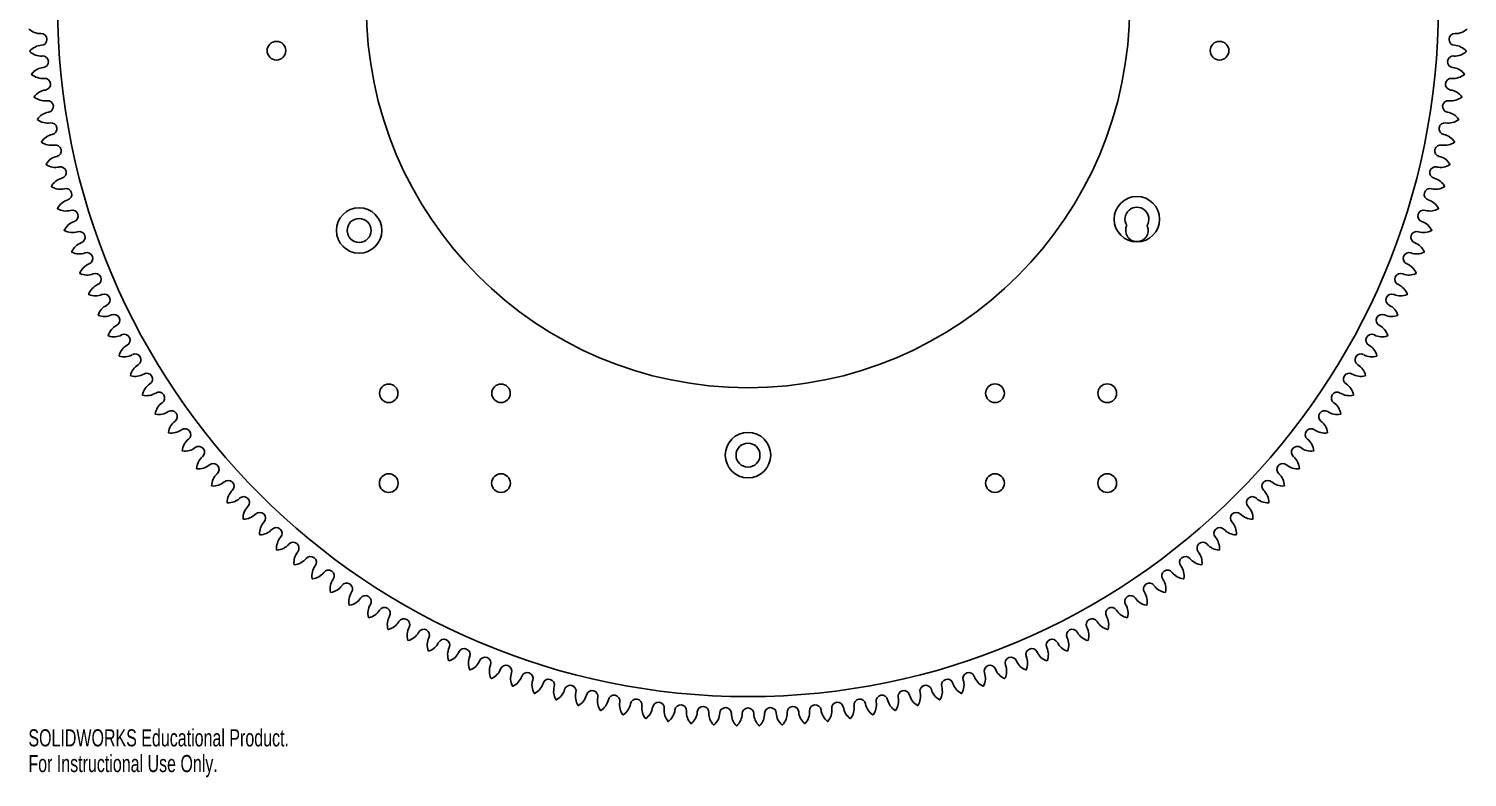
# Model space of a CAD drawing. Header units: inches. Extents: x -8 to 8, y -8.6 to 8.
# Drawn here: x -8.01 to 8.01, y -8.58 to -0.26 of the extents above; entities that cross this region are included whole.
import ezdxf

# ---------------------------------------------------------------- set-up
doc = ezdxf.new("R2010")
doc.units = ezdxf.units.IN
doc.header["$MEASUREMENT"] = 0
doc.styles.add('SLDTEXTSTYLE0', font='TXT', dxfattribs={"width": 0.7})

msp = doc.modelspace()

# ---------------------------------------------------------------- linework, layer by layer
at = {"color": 7, "linetype": 'Continuous', "lineweight": 25, "flags": 128}
for points in [[(-7.996, -0.51), (-7.996, -0.51), (-7.996, -0.509), (-7.996, -0.509), (-7.996, -0.508), (-7.996, -0.508), (-7.996, -0.507), (-7.996, -0.507), (-7.996, -0.506)], [(7.996, -0.506), (7.996, -0.507), (7.996, -0.507), (7.996, -0.508), (7.996, -0.508), (7.996, -0.509), (7.996, -0.509), (7.996, -0.51), (7.996, -0.51)], [(-7.975, -0.764), (-7.975, -0.763), (-7.976, -0.763), (-7.976, -0.762), (-7.976, -0.762), (-7.976, -0.761), (-7.976, -0.761), (-7.976, -0.76), (-7.976, -0.759)], [(7.976, -0.759), (7.976, -0.76), (7.976, -0.761), (7.976, -0.761), (7.976, -0.762), (7.976, -0.762), (7.976, -0.763), (7.975, -0.763), (7.975, -0.764)], [(-7.947, -1.016), (-7.947, -1.016), (-7.947, -1.015), (-7.947, -1.015), (-7.947, -1.014), (-7.948, -1.014), (-7.948, -1.013), (-7.948, -1.013), (-7.948, -1.012)], [(7.948, -1.012), (7.948, -1.013), (7.948, -1.013), (7.948, -1.014), (7.947, -1.014), (7.947, -1.015), (7.947, -1.015), (7.947, -1.016), (7.947, -1.016)], [(-7.911, -1.268), (-7.911, -1.267), (-7.911, -1.267), (-7.911, -1.266), (-7.911, -1.266), (-7.911, -1.265), (-7.911, -1.265), (-7.912, -1.264), (-7.912, -1.264)], [(7.912, -1.264), (7.912, -1.264), (7.911, -1.265), (7.911, -1.265), (7.911, -1.266), (7.911, -1.266), (7.911, -1.267), (7.911, -1.267), (7.911, -1.268)], [(-7.867, -1.518), (-7.867, -1.518), (-7.867, -1.517), (-7.867, -1.517), (-7.867, -1.516), (-7.867, -1.516), (-7.867, -1.515), (-7.867, -1.515), (-7.868, -1.514)], [(7.868, -1.514), (7.867, -1.515), (7.867, -1.515), (7.867, -1.516), (7.867, -1.516), (7.867, -1.517), (7.867, -1.517), (7.867, -1.518), (7.867, -1.518)], [(-7.815, -1.767), (-7.815, -1.767), (-7.815, -1.766), (-7.815, -1.766), (-7.815, -1.765), (-7.815, -1.765), (-7.815, -1.764), (-7.815, -1.764), (-7.816, -1.763)], [(7.816, -1.763), (7.815, -1.764), (7.815, -1.764), (7.815, -1.765), (7.815, -1.765), (7.815, -1.766), (7.815, -1.766), (7.815, -1.767), (7.815, -1.767)], [(-7.755, -2.014), (-7.755, -2.014), (-7.755, -2.013), (-7.755, -2.013), (-7.755, -2.012), (-7.755, -2.012), (-7.755, -2.011), (-7.756, -2.011), (-7.756, -2.01)], [(7.756, -2.01), (7.756, -2.011), (7.755, -2.011), (7.755, -2.012), (7.755, -2.012), (7.755, -2.013), (7.755, -2.013), (7.755, -2.014), (7.755, -2.014)], [(-7.687, -2.259), (-7.687, -2.259), (-7.687, -2.258), (-7.687, -2.258), (-7.687, -2.257), (-7.688, -2.257), (-7.688, -2.256), (-7.688, -2.256), (-7.688, -2.255)], [(7.688, -2.255), (7.688, -2.256), (7.688, -2.256), (7.688, -2.257), (7.687, -2.257), (7.687, -2.258), (7.687, -2.258), (7.687, -2.259), (7.687, -2.259)], [(-7.611, -2.502), (-7.611, -2.502), (-7.612, -2.501), (-7.612, -2.5), (-7.612, -2.5), (-7.612, -2.499), (-7.612, -2.499), (-7.612, -2.498), (-7.613, -2.498)], [(7.613, -2.498), (7.612, -2.498), (7.612, -2.499), (7.612, -2.499), (7.612, -2.5), (7.612, -2.5), (7.612, -2.501), (7.611, -2.502), (7.611, -2.502)], [(-7.528, -2.742), (-7.528, -2.742), (-7.528, -2.741), (-7.529, -2.741), (-7.529, -2.74), (-7.529, -2.74), (-7.529, -2.739), (-7.529, -2.739), (-7.529, -2.738)], [(7.529, -2.738), (7.529, -2.739), (7.529, -2.739), (7.529, -2.74), (7.529, -2.74), (7.529, -2.741), (7.528, -2.741), (7.528, -2.742), (7.528, -2.742)], [(-7.437, -2.98), (-7.437, -2.979), (-7.438, -2.979), (-7.438, -2.978), (-7.438, -2.978), (-7.438, -2.977), (-7.438, -2.977), (-7.439, -2.976), (-7.439, -2.976)], [(7.439, -2.976), (7.439, -2.976), (7.438, -2.977), (7.438, -2.977), (7.438, -2.978), (7.438, -2.978), (7.438, -2.979), (7.437, -2.979), (7.437, -2.98)], [(-7.339, -3.214), (-7.339, -3.214), (-7.339, -3.213), (-7.34, -3.213), (-7.34, -3.212), (-7.34, -3.212), (-7.34, -3.211), (-7.34, -3.211), (-7.341, -3.21)], [(7.341, -3.21), (7.34, -3.211), (7.34, -3.211), (7.34, -3.212), (7.34, -3.212), (7.34, -3.213), (7.339, -3.213), (7.339, -3.214), (7.339, -3.214)], [(-7.233, -3.445), (-7.233, -3.445), (-7.234, -3.444), (-7.234, -3.444), (-7.234, -3.443), (-7.234, -3.443), (-7.235, -3.443), (-7.235, -3.442), (-7.235, -3.442)], [(7.235, -3.442), (7.235, -3.442), (7.235, -3.443), (7.234, -3.443), (7.234, -3.443), (7.234, -3.444), (7.234, -3.444), (7.233, -3.445), (7.233, -3.445)], [(-7.12, -3.673), (-7.121, -3.673), (-7.121, -3.672), (-7.121, -3.672), (-7.121, -3.671), (-7.122, -3.671), (-7.122, -3.67), (-7.122, -3.67), (-7.122, -3.669)], [(7.122, -3.669), (7.122, -3.67), (7.122, -3.67), (7.122, -3.671), (7.121, -3.671), (7.121, -3.672), (7.121, -3.672), (7.121, -3.673), (7.12, -3.673)], [(-7, -3.897), (-7, -3.897), (-7.001, -3.896), (-7.001, -3.896), (-7.001, -3.895), (-7.001, -3.895), (-7.002, -3.894), (-7.002, -3.894), (-7.002, -3.893)], [(7.002, -3.893), (7.002, -3.894), (7.002, -3.894), (7.001, -3.895), (7.001, -3.895), (7.001, -3.896), (7.001, -3.896), (7, -3.897), (7, -3.897)], [(-6.873, -4.117), (-6.873, -4.117), (-6.874, -4.116), (-6.874, -4.116), (-6.874, -4.116), (-6.874, -4.115), (-6.875, -4.115), (-6.875, -4.114), (-6.875, -4.114)], [(6.875, -4.114), (6.875, -4.114), (6.875, -4.115), (6.874, -4.115), (6.874, -4.116), (6.874, -4.116), (6.874, -4.116), (6.873, -4.117), (6.873, -4.117)], [(-6.739, -4.333), (-6.739, -4.333), (-6.739, -4.332), (-6.74, -4.332), (-6.74, -4.332), (-6.74, -4.331), (-6.741, -4.331), (-6.741, -4.33), (-6.741, -4.33)], [(6.741, -4.33), (6.741, -4.33), (6.741, -4.331), (6.74, -4.331), (6.74, -4.332), (6.74, -4.332), (6.739, -4.332), (6.739, -4.333), (6.739, -4.333)], [(-6.598, -4.545), (-6.598, -4.545), (-6.599, -4.544), (-6.599, -4.544), (-6.599, -4.543), (-6.6, -4.543), (-6.6, -4.542), (-6.6, -4.542), (-6.6, -4.541)], [(6.6, -4.541), (6.6, -4.542), (6.6, -4.542), (6.6, -4.543), (6.599, -4.543), (6.599, -4.544), (6.599, -4.544), (6.598, -4.545), (6.598, -4.545)], [(-6.45, -4.752), (-6.451, -4.752), (-6.451, -4.751), (-6.451, -4.751), (-6.452, -4.75), (-6.452, -4.75), (-6.452, -4.749), (-6.453, -4.749), (-6.453, -4.749)], [(6.453, -4.749), (6.453, -4.749), (6.452, -4.749), (6.452, -4.75), (6.452, -4.75), (6.451, -4.751), (6.451, -4.751), (6.451, -4.752), (6.45, -4.752)], [(-6.296, -4.954), (-6.297, -4.954), (-6.297, -4.953), (-6.297, -4.953), (-6.298, -4.953), (-6.298, -4.952), (-6.298, -4.952), (-6.299, -4.951), (-6.299, -4.951)], [(6.299, -4.951), (6.299, -4.951), (6.298, -4.952), (6.298, -4.952), (6.298, -4.953), (6.297, -4.953), (6.297, -4.953), (6.297, -4.954), (6.296, -4.954)], [(-6.136, -5.152), (-6.136, -5.151), (-6.137, -5.151), (-6.137, -5.15), (-6.137, -5.15), (-6.138, -5.15), (-6.138, -5.149), (-6.139, -5.149), (-6.139, -5.148)], [(6.139, -5.148), (6.139, -5.149), (6.138, -5.149), (6.138, -5.15), (6.137, -5.15), (6.137, -5.15), (6.137, -5.151), (6.136, -5.151), (6.136, -5.152)], [(-5.97, -5.344), (-5.97, -5.343), (-5.97, -5.343), (-5.971, -5.342), (-5.971, -5.342), (-5.971, -5.342), (-5.972, -5.341), (-5.972, -5.341), (-5.972, -5.341)], [(5.972, -5.341), (5.972, -5.341), (5.972, -5.341), (5.971, -5.342), (5.971, -5.342), (5.971, -5.342), (5.97, -5.343), (5.97, -5.343), (5.97, -5.344)], [(-5.797, -5.53), (-5.797, -5.53), (-5.798, -5.53), (-5.798, -5.529), (-5.798, -5.529), (-5.799, -5.528), (-5.799, -5.528), (-5.8, -5.528), (-5.8, -5.527)], [(5.8, -5.527), (5.8, -5.528), (5.799, -5.528), (5.799, -5.528), (5.798, -5.529), (5.798, -5.529), (5.798, -5.53), (5.797, -5.53), (5.797, -5.53)], [(-5.619, -5.712), (-5.619, -5.711), (-5.619, -5.711), (-5.62, -5.71), (-5.62, -5.71), (-5.621, -5.71), (-5.621, -5.709), (-5.621, -5.709), (-5.622, -5.709)], [(5.622, -5.709), (5.621, -5.709), (5.621, -5.709), (5.621, -5.71), (5.62, -5.71), (5.62, -5.71), (5.619, -5.711), (5.619, -5.711), (5.619, -5.712)], [(-5.435, -5.887), (-5.435, -5.887), (-5.435, -5.886), (-5.436, -5.886), (-5.436, -5.885), (-5.437, -5.885), (-5.437, -5.885), (-5.437, -5.884), (-5.438, -5.884)], [(5.438, -5.884), (5.437, -5.884), (5.437, -5.885), (5.437, -5.885), (5.436, -5.885), (5.436, -5.886), (5.435, -5.886), (5.435, -5.887), (5.435, -5.887)], [(-5.245, -6.056), (-5.245, -6.056), (-5.246, -6.056), (-5.246, -6.055), (-5.247, -6.055), (-5.247, -6.055), (-5.247, -6.054), (-5.248, -6.054), (-5.248, -6.054)], [(5.248, -6.054), (5.248, -6.054), (5.247, -6.054), (5.247, -6.055), (5.247, -6.055), (5.246, -6.055), (5.246, -6.056), (5.245, -6.056), (5.245, -6.056)], [(-5.05, -6.22), (-5.051, -6.219), (-5.051, -6.219), (-5.052, -6.219), (-5.052, -6.218), (-5.052, -6.218), (-5.053, -6.218), (-5.053, -6.217), (-5.054, -6.217)], [(5.054, -6.217), (5.053, -6.217), (5.053, -6.218), (5.052, -6.218), (5.052, -6.218), (5.052, -6.219), (5.051, -6.219), (5.051, -6.219), (5.05, -6.22)], [(-4.85, -6.377), (-4.851, -6.377), (-4.851, -6.376), (-4.852, -6.376), (-4.852, -6.376), (-4.853, -6.375), (-4.853, -6.375), (-4.853, -6.375), (-4.854, -6.374)], [(4.854, -6.374), (4.853, -6.375), (4.853, -6.375), (4.853, -6.375), (4.852, -6.376), (4.852, -6.376), (4.851, -6.376), (4.851, -6.377), (4.85, -6.377)], [(-4.646, -6.528), (-4.646, -6.527), (-4.646, -6.527), (-4.647, -6.527), (-4.647, -6.526), (-4.648, -6.526), (-4.648, -6.526), (-4.649, -6.525), (-4.649, -6.525)], [(4.649, -6.525), (4.649, -6.525), (4.648, -6.526), (4.648, -6.526), (4.647, -6.526), (4.647, -6.527), (4.646, -6.527), (4.646, -6.527), (4.646, -6.528)], [(-4.436, -6.672), (-4.437, -6.671), (-4.437, -6.671), (-4.438, -6.671), (-4.438, -6.67), (-4.438, -6.67), (-4.439, -6.67), (-4.439, -6.67), (-4.44, -6.669)], [(4.44, -6.669), (4.439, -6.67), (4.439, -6.67), (4.438, -6.67), (4.438, -6.67), (4.438, -6.671), (4.437, -6.671), (4.437, -6.671), (4.436, -6.672)], [(-4.222, -6.809), (-4.223, -6.809), (-4.223, -6.808), (-4.224, -6.808), (-4.224, -6.808), (-4.225, -6.808), (-4.225, -6.807), (-4.225, -6.807), (-4.226, -6.807)], [(4.226, -6.807), (4.225, -6.807), (4.225, -6.807), (4.225, -6.808), (4.224, -6.808), (4.224, -6.808), (4.223, -6.808), (4.223, -6.809), (4.222, -6.809)], [(-4.004, -6.94), (-4.005, -6.939), (-4.005, -6.939), (-4.005, -6.939), (-4.006, -6.939), (-4.006, -6.938), (-4.007, -6.938), (-4.007, -6.938), (-4.008, -6.937)], [(4.008, -6.937), (4.007, -6.938), (4.007, -6.938), (4.006, -6.938), (4.006, -6.939), (4.005, -6.939), (4.005, -6.939), (4.005, -6.939), (4.004, -6.94)], [(-3.782, -7.063), (-3.782, -7.063), (-3.783, -7.063), (-3.783, -7.062), (-3.784, -7.062), (-3.784, -7.062), (-3.785, -7.062), (-3.785, -7.061), (-3.786, -7.061)], [(-3.556, -7.18), (-3.556, -7.179), (-3.557, -7.179), (-3.557, -7.179), (-3.558, -7.179), (-3.558, -7.178), (-3.559, -7.178), (-3.559, -7.178), (-3.56, -7.178)], [(3.56, -7.178), (3.559, -7.178), (3.559, -7.178), (3.558, -7.178), (3.558, -7.179), (3.557, -7.179), (3.557, -7.179), (3.556, -7.179), (3.556, -7.18)], [(3.786, -7.061), (3.785, -7.061), (3.785, -7.062), (3.784, -7.062), (3.784, -7.062), (3.783, -7.062), (3.783, -7.063), (3.782, -7.063), (3.782, -7.063)], [(-3.326, -7.289), (-3.327, -7.289), (-3.327, -7.288), (-3.328, -7.288), (-3.328, -7.288), (-3.329, -7.288), (-3.329, -7.287), (-3.33, -7.287), (-3.33, -7.287)], [(3.33, -7.287), (3.33, -7.287), (3.329, -7.287), (3.329, -7.288), (3.328, -7.288), (3.328, -7.288), (3.327, -7.288), (3.327, -7.289), (3.326, -7.289)], [(-3.093, -7.391), (-3.094, -7.39), (-3.094, -7.39), (-3.095, -7.39), (-3.095, -7.39), (-3.096, -7.39), (-3.096, -7.389), (-3.097, -7.389), (-3.097, -7.389)], [(-2.857, -7.485), (-2.858, -7.485), (-2.858, -7.485), (-2.859, -7.484), (-2.859, -7.484), (-2.86, -7.484), (-2.86, -7.484), (-2.861, -7.484), (-2.861, -7.484)], [(2.861, -7.484), (2.861, -7.484), (2.86, -7.484), (2.86, -7.484), (2.859, -7.484), (2.859, -7.484), (2.858, -7.485), (2.858, -7.485), (2.857, -7.485)], [(3.097, -7.389), (3.097, -7.389), (3.096, -7.389), (3.096, -7.39), (3.095, -7.39), (3.095, -7.39), (3.094, -7.39), (3.094, -7.39), (3.093, -7.391)], [(-2.618, -7.572), (-2.619, -7.572), (-2.619, -7.572), (-2.62, -7.571), (-2.62, -7.571), (-2.621, -7.571), (-2.621, -7.571), (-2.622, -7.571), (-2.622, -7.571)], [(-2.377, -7.651), (-2.377, -7.651), (-2.378, -7.651), (-2.378, -7.651), (-2.379, -7.651), (-2.379, -7.65), (-2.38, -7.65), (-2.38, -7.65), (-2.381, -7.65)], [(2.381, -7.65), (2.38, -7.65), (2.38, -7.65), (2.379, -7.65), (2.379, -7.651), (2.378, -7.651), (2.378, -7.651), (2.377, -7.651), (2.377, -7.651)], [(2.622, -7.571), (2.622, -7.571), (2.621, -7.571), (2.621, -7.571), (2.62, -7.571), (2.62, -7.571), (2.619, -7.572), (2.619, -7.572), (2.618, -7.572)], [(-2.133, -7.723), (-2.133, -7.723), (-2.134, -7.722), (-2.134, -7.722), (-2.135, -7.722), (-2.135, -7.722), (-2.136, -7.722), (-2.137, -7.722), (-2.137, -7.722)], [(-1.887, -7.787), (-1.887, -7.786), (-1.888, -7.786), (-1.888, -7.786), (-1.889, -7.786), (-1.889, -7.786), (-1.89, -7.786), (-1.89, -7.786), (-1.891, -7.786)], [(-1.639, -7.843), (-1.639, -7.842), (-1.64, -7.842), (-1.64, -7.842), (-1.641, -7.842), (-1.641, -7.842), (-1.642, -7.842), (-1.642, -7.842), (-1.643, -7.842)], [(1.643, -7.842), (1.642, -7.842), (1.642, -7.842), (1.641, -7.842), (1.641, -7.842), (1.64, -7.842), (1.64, -7.842), (1.639, -7.842), (1.639, -7.843)], [(1.891, -7.786), (1.89, -7.786), (1.89, -7.786), (1.889, -7.786), (1.889, -7.786), (1.888, -7.786), (1.888, -7.786), (1.887, -7.786), (1.887, -7.787)], [(2.137, -7.722), (2.137, -7.722), (2.136, -7.722), (2.135, -7.722), (2.135, -7.722), (2.134, -7.722), (2.134, -7.722), (2.133, -7.723), (2.133, -7.723)], [(-1.389, -7.891), (-1.39, -7.89), (-1.39, -7.89), (-1.391, -7.89), (-1.391, -7.89), (-1.392, -7.89), (-1.392, -7.89), (-1.393, -7.89), (-1.393, -7.89)], [(-1.138, -7.931), (-1.139, -7.931), (-1.139, -7.931), (-1.14, -7.93), (-1.14, -7.93), (-1.141, -7.93), (-1.141, -7.93), (-1.142, -7.93), (-1.142, -7.93)], [(-0.886, -7.963), (-0.886, -7.963), (-0.887, -7.963), (-0.887, -7.963), (-0.888, -7.963), (-0.889, -7.962), (-0.889, -7.962), (-0.89, -7.962), (-0.89, -7.962)], [(-0.633, -7.987), (-0.633, -7.987), (-0.634, -7.987), (-0.634, -7.987), (-0.635, -7.987), (-0.635, -7.987), (-0.636, -7.987), (-0.637, -7.987), (-0.637, -7.987)], [(-0.379, -8.003), (-0.38, -8.003), (-0.38, -8.003), (-0.381, -8.003), (-0.381, -8.003), (-0.382, -8.003), (-0.382, -8.003), (-0.383, -8.003), (-0.383, -8.003)], [(0.383, -8.003), (0.383, -8.003), (0.382, -8.003), (0.382, -8.003), (0.381, -8.003), (0.381, -8.003), (0.38, -8.003), (0.38, -8.003), (0.379, -8.003)], [(0.637, -7.987), (0.637, -7.987), (0.636, -7.987), (0.635, -7.987), (0.635, -7.987), (0.634, -7.987), (0.634, -7.987), (0.633, -7.987), (0.633, -7.987)], [(0.89, -7.962), (0.89, -7.962), (0.889, -7.962), (0.889, -7.962), (0.888, -7.963), (0.887, -7.963), (0.887, -7.963), (0.886, -7.963), (0.886, -7.963)], [(1.142, -7.93), (1.142, -7.93), (1.141, -7.93), (1.141, -7.93), (1.14, -7.93), (1.14, -7.93), (1.139, -7.931), (1.139, -7.931), (1.138, -7.931)], [(1.393, -7.89), (1.393, -7.89), (1.392, -7.89), (1.392, -7.89), (1.391, -7.89), (1.391, -7.89), (1.39, -7.89), (1.39, -7.89), (1.389, -7.891)], [(-0.125, -8.011), (-0.126, -8.011), (-0.126, -8.011), (-0.127, -8.011), (-0.127, -8.011), (-0.128, -8.011), (-0.128, -8.011), (-0.129, -8.011), (-0.129, -8.011)], [(0.129, -8.011), (0.129, -8.011), (0.128, -8.011), (0.128, -8.011), (0.127, -8.011), (0.127, -8.011), (0.126, -8.011), (0.126, -8.011), (0.125, -8.011)]]:
    msp.add_lwpolyline(points, dxfattribs=at)
at = {"color": 7, "linetype": 'Continuous', "lineweight": 25}
for centre, radius in [((0, 0), 7.687), ((0, 0), 4.25), ((-5.25, -0.5), 0.104), ((5.25, -0.5), 0.104), ((4.33, -2.375), 0.253), ((-4.33, -2.5), 0.253), ((-4.33, -2.5), 0.133), ((-4, -4.312), 0.103), ((-2.75, -4.312), 0.103), ((2.75, -4.312), 0.104), ((4, -4.312), 0.104), ((0, -5), 0.253), ((0, -5), 0.133), ((-4, -5.312), 0.104), ((-2.75, -5.312), 0.104), ((2.75, -5.312), 0.104), ((4, -5.312), 0.104)]:
    msp.add_circle(centre, radius, dxfattribs=at)
for centre, radius, start, end in [((-7.878, -0.125), 0.185, 225.2273, 271.8182), ((-7.87, -0.375), 0.065, 273.6364, 91.8182), ((7.87, -0.375), 0.065, 88.1818, 266.3636), ((7.878, -0.125), 0.185, 268.1818, 314.7727), ((-7.854, -0.624), 0.185, 93.6364, 140.2272), ((7.854, -0.624), 0.185, 39.7728, 86.3636), ((-7.87, -0.375), 0.185, 227.0455, 273.6364), ((-7.854, -0.624), 0.065, 275.4545, 93.6364), ((7.854, -0.624), 0.065, 86.3636, 264.5455), ((7.87, -0.375), 0.185, 266.3636, 312.9545), ((-7.83, -0.873), 0.185, 95.4545, 142.0454), ((-7.854, -0.624), 0.185, 228.8637, 275.4545), ((7.854, -0.624), 0.185, 264.5455, 311.1363), ((7.83, -0.873), 0.185, 37.9546, 84.5455), ((-7.798, -1.121), 0.185, 97.2727, 143.8636), ((-7.83, -0.873), 0.065, 277.2727, 95.4545), ((7.83, -0.873), 0.065, 84.5455, 262.7273), ((7.798, -1.121), 0.185, 36.1364, 82.7273), ((-7.83, -0.873), 0.185, 230.6819, 277.2727), ((-7.798, -1.121), 0.065, 279.0909, 97.2727), ((7.798, -1.121), 0.065, 82.7273, 260.9091), ((7.83, -0.873), 0.185, 262.7273, 309.3181), ((-7.759, -1.368), 0.185, 99.0909, 145.6818), ((-7.798, -1.121), 0.185, 232.5, 279.0909), ((7.798, -1.121), 0.185, 260.9091, 307.5), ((7.759, -1.368), 0.185, 34.3182, 80.9091), ((-7.711, -1.614), 0.185, 100.9091, 147.5), ((-7.759, -1.368), 0.065, 280.9091, 99.0909), ((7.759, -1.368), 0.065, 80.9091, 259.0909), ((7.711, -1.614), 0.185, 32.5, 79.0909), ((-7.759, -1.368), 0.185, 234.3182, 280.9091), ((-7.711, -1.614), 0.065, 282.7273, 100.9091), ((7.711, -1.614), 0.065, 79.0909, 257.2727), ((7.759, -1.368), 0.185, 259.0909, 305.6818), ((-7.656, -1.857), 0.185, 102.7273, 149.3181), ((7.656, -1.857), 0.185, 30.6819, 77.2727), ((-7.711, -1.614), 0.185, 236.1364, 282.7273), ((-7.594, -2.099), 0.185, 104.5455, 151.1363), ((-7.656, -1.857), 0.065, 284.5455, 102.7273), ((7.656, -1.857), 0.065, 77.2727, 255.4545), ((7.594, -2.099), 0.185, 28.8637, 75.4545), ((7.711, -1.614), 0.185, 257.2727, 303.8636), ((-7.656, -1.857), 0.185, 237.9546, 284.5455), ((-7.594, -2.099), 0.065, 286.3636, 104.5455), ((7.594, -2.099), 0.065, 75.4545, 253.6364), ((7.656, -1.857), 0.185, 255.4545, 302.0454), ((-7.523, -2.339), 0.185, 106.3636, 152.9545), ((4.33, -2.375), 0.133, 327.8593, 212.1407), ((7.523, -2.339), 0.185, 27.0455, 73.6364), ((-7.594, -2.099), 0.185, 239.7728, 286.3636), ((-7.445, -2.577), 0.185, 108.1818, 154.7727), ((-7.523, -2.339), 0.065, 288.1818, 106.3636), ((7.523, -2.339), 0.065, 73.6364, 251.8182), ((7.445, -2.577), 0.185, 25.2273, 71.8182), ((7.594, -2.099), 0.185, 253.6364, 300.2272), ((-7.523, -2.339), 0.185, 241.5909, 288.1818), ((-7.445, -2.577), 0.065, 290, 108.1818), ((7.445, -2.577), 0.065, 71.8182, 250), ((7.523, -2.339), 0.185, 251.8182, 298.4091), ((-7.36, -2.812), 0.185, 110, 156.5909), ((7.36, -2.812), 0.185, 23.4091, 70), ((-7.445, -2.577), 0.185, 243.4091, 290), ((-7.267, -3.044), 0.185, 111.8182, 158.4091), ((-7.36, -2.812), 0.065, 291.8182, 110), ((7.36, -2.812), 0.065, 70, 248.1818), ((7.267, -3.044), 0.185, 21.5909, 68.1818), ((7.445, -2.577), 0.185, 250, 296.5909), ((-7.36, -2.812), 0.185, 245.2273, 291.8182), ((-7.267, -3.044), 0.065, 293.6364, 111.8182), ((7.267, -3.044), 0.065, 68.1818, 246.3636), ((7.36, -2.812), 0.185, 248.1818, 294.7727), ((-7.167, -3.273), 0.185, 113.6364, 160.2272), ((7.167, -3.273), 0.185, 19.7728, 66.3636), ((-7.267, -3.044), 0.185, 247.0455, 293.6364), ((-7.059, -3.499), 0.185, 115.4545, 162.0454), ((-7.167, -3.273), 0.065, 295.4545, 113.6364), ((7.167, -3.273), 0.065, 66.3636, 244.5455), ((7.059, -3.499), 0.185, 17.9546, 64.5455), ((7.267, -3.044), 0.185, 246.3636, 292.9545), ((-7.167, -3.273), 0.185, 248.8637, 295.4545), ((-7.059, -3.499), 0.065, 297.2727, 115.4545), ((7.059, -3.499), 0.065, 64.5455, 242.7273), ((7.167, -3.273), 0.185, 244.5455, 291.1363), ((-6.945, -3.721), 0.185, 117.2727, 163.8636), ((-7.059, -3.499), 0.185, 250.6819, 297.2727), ((-6.945, -3.721), 0.065, 299.0909, 117.2727), ((6.945, -3.721), 0.065, 62.7273, 240.9091), ((7.059, -3.499), 0.185, 242.7273, 289.3181), ((6.945, -3.721), 0.185, 16.1364, 62.7273), ((-6.823, -3.939), 0.185, 119.0909, 165.6818), ((6.823, -3.939), 0.185, 14.3182, 60.9091), ((-6.945, -3.721), 0.185, 252.5, 299.0909), ((-6.695, -4.154), 0.185, 120.9091, 167.5), ((-6.823, -3.939), 0.065, 300.9091, 119.0909), ((6.823, -3.939), 0.065, 60.9091, 239.0909), ((6.695, -4.154), 0.185, 12.5, 59.0909), ((6.945, -3.721), 0.185, 240.9091, 287.5), ((-6.823, -3.939), 0.185, 254.3182, 300.9091), ((-6.695, -4.154), 0.065, 302.7273, 120.9091), ((6.695, -4.154), 0.065, 59.0909, 237.2727), ((6.823, -3.939), 0.185, 239.0909, 285.6818), ((-6.559, -4.364), 0.185, 122.7273, 169.3181), ((-6.695, -4.154), 0.185, 256.1364, 302.7273), ((-6.559, -4.364), 0.065, 304.5455, 122.7273), ((6.559, -4.364), 0.065, 57.2727, 235.4545), ((6.695, -4.154), 0.185, 237.2727, 283.8636), ((6.559, -4.364), 0.185, 10.6819, 57.2727), ((-6.418, -4.57), 0.185, 124.5455, 171.1363), ((6.418, -4.57), 0.185, 8.8637, 55.4545), ((-6.559, -4.364), 0.185, 257.9546, 304.5455), ((-6.418, -4.57), 0.065, 306.3636, 124.5455), ((-6.269, -4.771), 0.185, 126.3636, 172.9545), ((6.418, -4.57), 0.065, 55.4545, 233.6364), ((6.269, -4.771), 0.185, 7.0455, 53.6364), ((6.559, -4.364), 0.185, 235.4545, 282.0454), ((-6.418, -4.57), 0.185, 259.7728, 306.3636), ((-6.269, -4.771), 0.065, 308.1818, 126.3636), ((6.269, -4.771), 0.065, 53.6364, 231.8182), ((6.418, -4.57), 0.185, 233.6364, 280.2272), ((-6.115, -4.968), 0.185, 128.1818, 174.7727), ((-6.269, -4.771), 0.185, 261.5909, 308.1818), ((-6.115, -4.968), 0.065, 310, 128.1818), ((6.115, -4.968), 0.065, 51.8182, 230), ((6.269, -4.771), 0.185, 231.8182, 278.4091), ((6.115, -4.968), 0.185, 5.2273, 51.8182), ((-5.954, -5.159), 0.185, 130, 176.5909), ((-6.115, -4.968), 0.185, 263.4091, 310), ((-5.954, -5.159), 0.065, 311.8182, 130), ((5.954, -5.159), 0.065, 50, 228.1818), ((6.115, -4.968), 0.185, 230, 276.5909), ((5.954, -5.159), 0.185, 3.4091, 50), ((-5.787, -5.346), 0.185, 131.8182, 178.4091), ((-5.787, -5.346), 0.065, 313.6364, 131.8182), ((5.787, -5.346), 0.065, 48.1818, 226.3636), ((5.787, -5.346), 0.185, 1.5909, 48.1818), ((-5.954, -5.159), 0.185, 265.2273, 311.8182), ((-5.615, -5.527), 0.185, 133.6364, 180.2272), ((5.615, -5.527), 0.185, 359.7728, 46.3636), ((5.954, -5.159), 0.185, 228.1818, 274.7727), ((-5.787, -5.346), 0.185, 267.0455, 313.6364), ((-5.615, -5.527), 0.065, 315.4545, 133.6364), ((-5.437, -5.702), 0.185, 135.4545, 182.0454), ((5.615, -5.527), 0.065, 46.3636, 224.5455), ((5.437, -5.702), 0.185, 357.9546, 44.5455), ((5.787, -5.346), 0.185, 226.3636, 272.9545), ((-5.615, -5.527), 0.185, 268.8637, 315.4545), ((-5.437, -5.702), 0.065, 317.2727, 135.4545), ((-5.253, -5.872), 0.185, 137.2727, 183.8636), ((5.437, -5.702), 0.065, 44.5455, 222.7273), ((5.253, -5.872), 0.185, 356.1364, 42.7273), ((5.615, -5.527), 0.185, 224.5455, 271.1363), ((-5.437, -5.702), 0.185, 270.6819, 317.2727), ((-5.253, -5.872), 0.065, 319.0909, 137.2727), ((-5.064, -6.035), 0.185, 139.0909, 185.6818), ((5.253, -5.872), 0.065, 42.7273, 220.9091), ((5.064, -6.035), 0.185, 354.3182, 40.9091), ((5.437, -5.702), 0.185, 222.7273, 269.3181), ((-5.253, -5.872), 0.185, 272.5, 319.0909), ((-5.064, -6.035), 0.065, 320.9091, 139.0909), ((-4.87, -6.193), 0.185, 140.9091, 187.5), ((5.064, -6.035), 0.065, 40.9091, 219.0909), ((4.87, -6.193), 0.185, 352.5, 39.0909), ((5.253, -5.872), 0.185, 220.9091, 267.5), ((-5.064, -6.035), 0.185, 274.3182, 320.9091), ((-4.87, -6.193), 0.065, 322.7273, 140.9091), ((-4.671, -6.344), 0.185, 142.7273, 189.3181), ((4.87, -6.193), 0.065, 39.0909, 217.2727), ((4.671, -6.344), 0.185, 350.6819, 37.2727), ((5.064, -6.035), 0.185, 219.0909, 265.6818), ((-4.87, -6.193), 0.185, 276.1364, 322.7273), ((-4.671, -6.344), 0.065, 324.5455, 142.7273), ((-4.468, -6.489), 0.185, 144.5455, 191.1363), ((4.671, -6.344), 0.065, 37.2727, 215.4545), ((4.468, -6.489), 0.185, 348.8637, 35.4545), ((4.87, -6.193), 0.185, 217.2727, 263.8636), ((-4.671, -6.344), 0.185, 277.9546, 324.5455), ((-4.468, -6.489), 0.065, 326.3636, 144.5455), ((-4.259, -6.628), 0.185, 146.3636, 192.9545), ((-4.259, -6.628), 0.065, 328.1818, 146.3636), ((4.259, -6.628), 0.065, 33.6364, 211.8182), ((4.468, -6.489), 0.065, 35.4545, 213.6364), ((4.259, -6.628), 0.185, 347.0455, 33.6364), ((4.671, -6.344), 0.185, 215.4545, 262.0454), ((-4.468, -6.489), 0.185, 279.7728, 326.3636), ((-4.047, -6.76), 0.185, 148.1818, 194.7727), ((-4.259, -6.628), 0.185, 281.5909, 328.1818), ((-4.047, -6.76), 0.065, 330, 148.1818), ((4.047, -6.76), 0.065, 31.8182, 210), ((4.259, -6.628), 0.185, 211.8182, 258.4091), ((4.047, -6.76), 0.185, 345.2273, 31.8182), ((4.468, -6.489), 0.185, 213.6364, 260.2272), ((-3.831, -6.885), 0.185, 150, 196.5909), ((-4.047, -6.76), 0.185, 283.4091, 330), ((-3.831, -6.885), 0.065, 331.8182, 150), ((3.831, -6.885), 0.065, 30, 208.1818), ((4.047, -6.76), 0.185, 210, 256.5909), ((3.831, -6.885), 0.185, 343.4091, 30), ((-3.61, -7.003), 0.185, 151.8182, 198.4091), ((-3.831, -6.885), 0.185, 285.2273, 331.8182), ((-3.61, -7.003), 0.065, 333.6364, 151.8182), ((-3.386, -7.114), 0.185, 153.6364, 200.2272), ((3.61, -7.003), 0.065, 28.1818, 206.3636), ((3.386, -7.114), 0.185, 339.7728, 26.3636), ((3.831, -6.885), 0.185, 208.1818, 254.7727), ((3.61, -7.003), 0.185, 341.5909, 28.1818), ((-3.61, -7.003), 0.185, 287.0455, 333.6364), ((-3.386, -7.114), 0.065, 335.4545, 153.6364), ((-3.159, -7.218), 0.185, 155.4545, 202.0454), ((-3.386, -7.114), 0.185, 288.8637, 335.4545), ((-3.159, -7.218), 0.065, 337.2727, 155.4545), ((3.159, -7.218), 0.065, 24.5455, 202.7273), ((3.386, -7.114), 0.185, 204.5455, 251.1363), ((3.386, -7.114), 0.065, 26.3636, 204.5455), ((3.159, -7.218), 0.185, 337.9546, 24.5455), ((3.61, -7.003), 0.185, 206.3636, 252.9545), ((-2.928, -7.314), 0.185, 157.2727, 203.8636), ((-3.159, -7.218), 0.185, 290.6819, 337.2727), ((-2.928, -7.314), 0.065, 339.0909, 157.2727), ((-2.695, -7.403), 0.185, 159.0909, 205.6818), ((-2.695, -7.403), 0.065, 340.9091, 159.0909), ((2.695, -7.403), 0.065, 20.9091, 199.0909), ((2.695, -7.403), 0.185, 334.3182, 20.9091), ((2.928, -7.314), 0.065, 22.7273, 200.9091), ((3.159, -7.218), 0.185, 202.7273, 249.3181), ((2.928, -7.314), 0.185, 336.1364, 22.7273), ((-2.928, -7.314), 0.185, 292.5, 339.0909), ((-2.458, -7.485), 0.185, 160.9091, 207.5), ((-2.695, -7.403), 0.185, 294.3182, 340.9091), ((-2.458, -7.485), 0.065, 342.7273, 160.9091), ((-2.22, -7.559), 0.185, 162.7273, 209.3181), ((-2.22, -7.559), 0.065, 344.5455, 162.7273), ((2.22, -7.559), 0.065, 17.2727, 195.4545), ((2.22, -7.559), 0.185, 330.6819, 17.2727), ((2.458, -7.485), 0.065, 19.0909, 197.2727), ((2.695, -7.403), 0.185, 199.0909, 245.6818), ((2.458, -7.485), 0.185, 332.5, 19.0909), ((2.928, -7.314), 0.185, 200.9091, 247.5), ((-2.458, -7.485), 0.185, 296.1364, 342.7273), ((-1.979, -7.626), 0.185, 164.5455, 211.1363), ((-2.22, -7.559), 0.185, 297.9546, 344.5455), ((-1.979, -7.626), 0.065, 346.3636, 164.5455), ((-1.736, -7.685), 0.185, 166.3636, 212.9545), ((-1.979, -7.626), 0.185, 299.7728, 346.3636), ((-1.736, -7.685), 0.065, 348.1818, 166.3636), ((-1.491, -7.736), 0.065, 350, 168.1818), ((1.491, -7.736), 0.065, 11.8182, 190), ((1.736, -7.685), 0.065, 13.6364, 191.8182), ((1.979, -7.626), 0.185, 193.6364, 240.2272), ((1.736, -7.685), 0.185, 327.0455, 13.6364), ((1.979, -7.626), 0.065, 15.4545, 193.6364), ((2.22, -7.559), 0.185, 195.4545, 242.0454), ((1.979, -7.626), 0.185, 328.8637, 15.4545), ((2.458, -7.485), 0.185, 197.2727, 243.8636), ((-1.491, -7.736), 0.185, 168.1818, 214.7727), ((-1.736, -7.685), 0.185, 301.5909, 348.1818), ((-1.245, -7.78), 0.185, 170, 216.5909), ((-1.491, -7.736), 0.185, 303.4091, 350), ((-1.245, -7.78), 0.065, 351.8182, 170), ((-0.997, -7.815), 0.185, 171.8182, 218.4091), ((-1.245, -7.78), 0.185, 305.2273, 351.8182), ((-0.997, -7.815), 0.065, 353.6364, 171.8182), ((-0.749, -7.843), 0.185, 173.6364, 220.2272), ((-0.997, -7.815), 0.185, 307.0455, 353.6364), ((-0.749, -7.843), 0.065, 355.4545, 173.6364), ((-0.5, -7.863), 0.065, 357.2727, 175.4545), ((-0.25, -7.875), 0.065, 359.0909, 177.2727), ((0, -7.879), 0.065, 0.9091, 179.0909), ((0.25, -7.875), 0.065, 2.7273, 180.9091), ((0.5, -7.863), 0.065, 4.5455, 182.7273), ((0.749, -7.843), 0.065, 6.3636, 184.5455), ((0.997, -7.815), 0.185, 186.3636, 232.9545), ((0.749, -7.843), 0.185, 319.7728, 6.3636), ((0.997, -7.815), 0.065, 8.1818, 186.3636), ((1.245, -7.78), 0.185, 188.1818, 234.7727), ((0.997, -7.815), 0.185, 321.5909, 8.1818), ((1.245, -7.78), 0.065, 10, 188.1818), ((1.491, -7.736), 0.185, 190, 236.5909), ((1.245, -7.78), 0.185, 323.4091, 10), ((1.736, -7.685), 0.185, 191.8182, 238.4091), ((1.491, -7.736), 0.185, 325.2273, 11.8182), ((-0.5, -7.863), 0.185, 175.4545, 222.0454), ((-0.749, -7.843), 0.185, 308.8637, 355.4545), ((-0.25, -7.875), 0.185, 177.2727, 223.8636), ((-0.5, -7.863), 0.185, 310.6819, 357.2727), ((0, -7.879), 0.185, 179.0909, 225.6818), ((-0.25, -7.875), 0.185, 312.5, 359.0909), ((0.25, -7.875), 0.185, 180.9091, 227.5), ((0, -7.879), 0.185, 314.3182, 0.9091), ((0.5, -7.863), 0.185, 182.7273, 229.3181), ((0.25, -7.875), 0.185, 316.1364, 2.7273), ((0.749, -7.843), 0.185, 184.5455, 231.1363), ((0.5, -7.863), 0.185, 317.9546, 4.5455)]:
    msp.add_arc(centre, radius, start, end, dxfattribs=at)
msp.add_open_spline([(4.443, -2.446), (4.447, -2.454), (4.45, -2.463), (4.453, -2.477), (4.454, -2.482), (4.455, -2.491), (4.455, -2.496), (4.455, -2.511), (4.454, -2.521), (4.449, -2.541), (4.445, -2.551), (4.435, -2.569), (4.429, -2.578), (4.414, -2.594), (4.405, -2.601), (4.386, -2.612), (4.376, -2.617), (4.359, -2.622), (4.354, -2.623), (4.342, -2.625), (4.336, -2.625), (4.325, -2.625), (4.319, -2.625), (4.308, -2.623), (4.302, -2.622), (4.286, -2.617), (4.275, -2.613), (4.256, -2.601), (4.247, -2.594), (4.232, -2.578), (4.226, -2.57), (4.218, -2.556), (4.216, -2.551), (4.212, -2.541), (4.21, -2.536), (4.207, -2.522), (4.205, -2.512), (4.205, -2.492), (4.206, -2.482), (4.21, -2.463), (4.213, -2.454), (4.218, -2.446)], degree=3, knots=[0, 0, 0, 0, 0.0625, 0.0625, 0.09375, 0.09375, 0.125, 0.125, 0.1875, 0.1875, 0.25, 0.25, 0.3125, 0.3125, 0.375, 0.375, 0.4375, 0.4375, 0.46875, 0.46875, 0.5, 0.5, 0.53125, 0.53125, 0.5625, 0.5625, 0.625, 0.625, 0.6875, 0.6875, 0.75, 0.75, 0.78125, 0.78125, 0.8125, 0.8125, 0.875, 0.875, 0.9375, 0.9375, 1, 1, 1, 1], dxfattribs=at)

# ---------------------------------------------------------------- texts
at = {"color": 7, "linetype": 'Continuous', "char_height": 0.1903, "attachment_point": 1, "style": 'SLDTEXTSTYLE0'}
for s, insert in [('SOLIDWORKS Educational Product.', (-8.012, -8.051)), ('For Instructional Use Only.', (-8.012, -8.337))]:
    msp.add_mtext(s, dxfattribs=dict(at, insert=insert))

doc.saveas('drawing.dxf')
